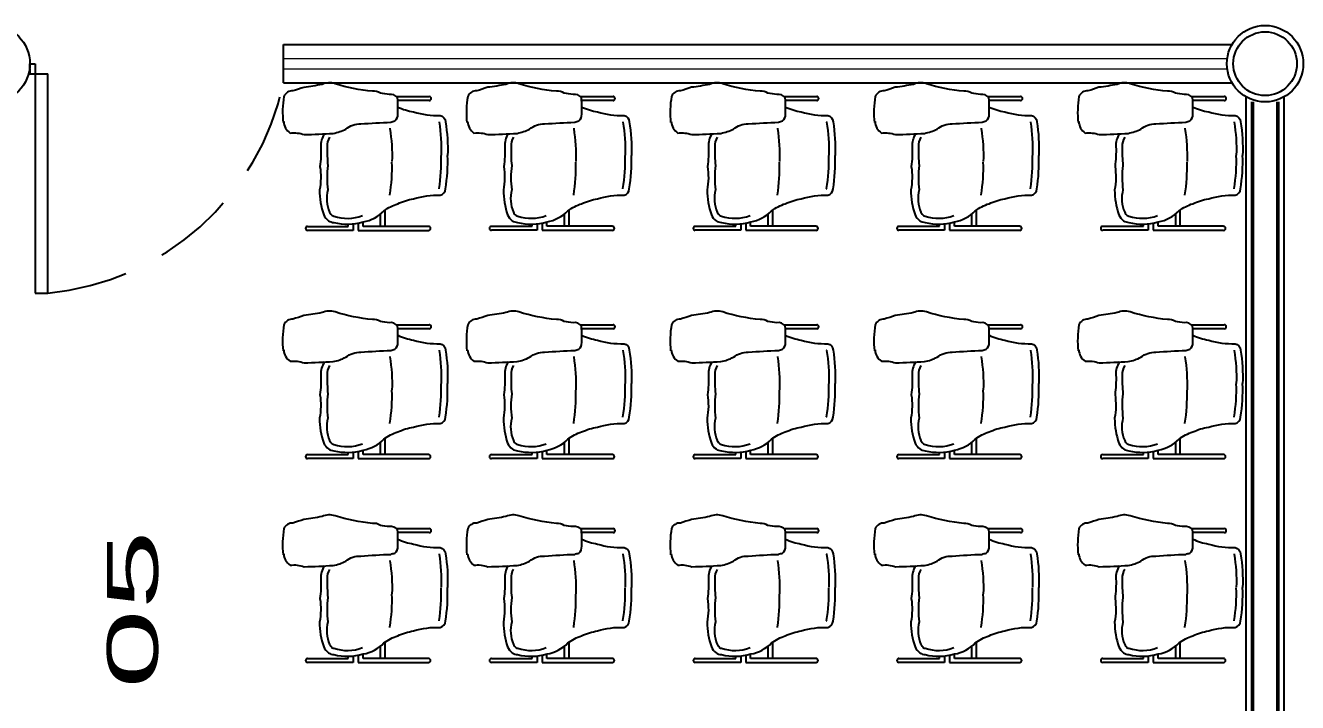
# Model space of a CAD drawing. Header units: millimetres. Extents: x 78.3 to 128, y 45 to 95.8.
# Drawn here: x 93.127 to 98.122, y 56.647 to 59.304 of the extents above; entities that cross this region are included whole.
import ezdxf

# ---------------------------------------------------------------- set-up
doc = ezdxf.new("R2010")
doc.units = ezdxf.units.MM
doc.header["$LTSCALE"] = 0.025
doc.linetypes.add('DASHED', pattern=[19.05, 12.7, -6.35])
for name, color, linetype, lineweight in [('muebles', 255, 'Continuous', 25), ('MURO CARGA', 6, 'Continuous', 50), ('MURO DIVISORIO', 2, 'Continuous', 25), ('NOMBRES', 54, 'Continuous', 30), ('ventana', 4, 'Continuous', 15)]:
    doc.layers.add(name, color=color, linetype=linetype, lineweight=lineweight)
doc.styles.add('EST2', font='arial.ttf', dxfattribs={"width": 2, "height": 0.2})

msp = doc.modelspace()

# ---------------------------------------------------------------- linework, layer by layer
for p, q in [((94.5838, 59.0252), (94.7129, 59.0252)), ((94.7129, 59.0095), (94.5894, 59.0095)), ((95.3057, 59.0252), (95.4347, 59.0252)), ((95.4347, 59.0096), (95.3112, 59.0096)), ((96.1057, 59.0252), (96.2347, 59.0252)), ((96.2347, 59.0096), (96.1112, 59.0096)), ((96.9057, 59.0252), (97.0347, 59.0252)), ((97.0347, 59.0096), (96.9112, 59.0096)), ((97.7057, 59.0252), (97.8347, 59.0252)), ((97.8347, 59.0096), (97.7112, 59.0096)), ((94.5208, 58.5635), (94.5208, 58.5157)), ((94.5399, 58.5157), (94.5399, 58.58)), ((95.2427, 58.5636), (95.2427, 58.5158)), ((95.2618, 58.5158), (95.2618, 58.5801)), ((96.0427, 58.5636), (96.0427, 58.5158)), ((96.0618, 58.5158), (96.0618, 58.5801)), ((96.8427, 58.5636), (96.8427, 58.5158)), ((96.8618, 58.5158), (96.8618, 58.5801)), ((97.6427, 58.5636), (97.6427, 58.5158)), ((97.6618, 58.5158), (97.6618, 58.5801)), ((94.2354, 58.5157), (94.3951, 58.5157)), ((94.4143, 58.5), (94.2354, 58.5)), ((94.3951, 58.5157), (94.3951, 58.5245)), ((94.4143, 58.5256), (94.4143, 58.5)), ((94.4339, 58.5294), (94.4339, 58.5)), ((94.4339, 58.5), (94.71, 58.5)), ((94.453, 58.5157), (94.453, 58.5331)), ((94.71, 58.5157), (94.453, 58.5157)), ((94.9573, 58.5158), (95.117, 58.5158)), ((95.1361, 58.5001), (94.9573, 58.5001)), ((95.117, 58.5158), (95.117, 58.5246)), ((95.1361, 58.5257), (95.1361, 58.5001)), ((95.1558, 58.5295), (95.1558, 58.5001)), ((95.1558, 58.5001), (95.4319, 58.5001)), ((95.1749, 58.5158), (95.1749, 58.5332)), ((95.4319, 58.5158), (95.1749, 58.5158)), ((95.7573, 58.5158), (95.917, 58.5158)), ((95.9361, 58.5001), (95.7573, 58.5001)), ((95.917, 58.5158), (95.917, 58.5246)), ((95.9361, 58.5257), (95.9361, 58.5001)), ((95.9558, 58.5295), (95.9558, 58.5001)), ((95.9558, 58.5001), (96.2319, 58.5001)), ((95.9749, 58.5158), (95.9749, 58.5332)), ((96.2319, 58.5158), (95.9749, 58.5158)), ((96.5573, 58.5158), (96.717, 58.5158)), ((96.7361, 58.5001), (96.5573, 58.5001)), ((96.717, 58.5158), (96.717, 58.5246)), ((96.7361, 58.5257), (96.7361, 58.5001)), ((96.7558, 58.5295), (96.7558, 58.5001)), ((96.7558, 58.5001), (97.0319, 58.5001)), ((96.7749, 58.5158), (96.7749, 58.5332)), ((97.0319, 58.5158), (96.7749, 58.5158)), ((97.3573, 58.5158), (97.517, 58.5158)), ((97.5361, 58.5001), (97.3573, 58.5001)), ((97.517, 58.5158), (97.517, 58.5246)), ((97.5361, 58.5257), (97.5361, 58.5001)), ((97.5558, 58.5295), (97.5558, 58.5001)), ((97.5558, 58.5001), (97.8319, 58.5001)), ((97.5749, 58.5158), (97.5749, 58.5332)), ((97.8319, 58.5158), (97.5749, 58.5158)), ((94.5838, 58.1295), (94.7128, 58.1295)), ((94.7128, 58.1138), (94.5894, 58.1138)), ((95.3057, 58.1295), (95.4347, 58.1295)), ((95.4347, 58.1138), (95.3112, 58.1138)), ((96.1057, 58.1295), (96.2347, 58.1295)), ((96.2347, 58.1138), (96.1112, 58.1138)), ((96.9057, 58.1295), (97.0347, 58.1295)), ((97.0347, 58.1138), (96.9112, 58.1138)), ((97.7057, 58.1295), (97.8347, 58.1295)), ((97.8347, 58.1138), (97.7112, 58.1138)), ((94.5208, 57.6679), (94.5208, 57.62)), ((94.5399, 57.62), (94.5399, 57.6844)), ((95.2427, 57.6679), (95.2427, 57.62)), ((95.2618, 57.62), (95.2618, 57.6844)), ((96.0427, 57.6679), (96.0427, 57.62)), ((96.0618, 57.62), (96.0618, 57.6844)), ((96.8427, 57.6679), (96.8427, 57.62)), ((96.8618, 57.62), (96.8618, 57.6844)), ((97.6427, 57.6679), (97.6427, 57.62)), ((97.6618, 57.62), (97.6618, 57.6844)), ((94.2354, 57.62), (94.3951, 57.62)), ((94.4142, 57.6044), (94.2354, 57.6044)), ((94.3951, 57.62), (94.3951, 57.6288)), ((94.4142, 57.63), (94.4142, 57.6044)), ((94.4339, 57.6338), (94.4339, 57.6044)), ((94.4339, 57.6044), (94.71, 57.6044)), ((94.453, 57.62), (94.453, 57.6375)), ((94.71, 57.62), (94.453, 57.62)), ((94.9573, 57.62), (95.117, 57.62)), ((95.1361, 57.6044), (94.9573, 57.6044)), ((95.117, 57.62), (95.117, 57.6288)), ((95.1361, 57.63), (95.1361, 57.6044)), ((95.1558, 57.6338), (95.1558, 57.6044)), ((95.1558, 57.6044), (95.4319, 57.6044)), ((95.1749, 57.62), (95.1749, 57.6375)), ((95.4319, 57.62), (95.1749, 57.62)), ((95.7573, 57.62), (95.917, 57.62)), ((95.9361, 57.6044), (95.7573, 57.6044)), ((95.917, 57.62), (95.917, 57.6288)), ((95.9361, 57.63), (95.9361, 57.6044)), ((95.9558, 57.6338), (95.9558, 57.6044)), ((95.9558, 57.6044), (96.2319, 57.6044)), ((95.9749, 57.62), (95.9749, 57.6375)), ((96.2319, 57.62), (95.9749, 57.62)), ((96.5573, 57.62), (96.717, 57.62)), ((96.7361, 57.6044), (96.5573, 57.6044)), ((96.717, 57.62), (96.717, 57.6288)), ((96.7361, 57.63), (96.7361, 57.6044)), ((96.7558, 57.6338), (96.7558, 57.6044)), ((96.7558, 57.6044), (97.0319, 57.6044)), ((96.7749, 57.62), (96.7749, 57.6375)), ((97.0319, 57.62), (96.7749, 57.62)), ((97.3573, 57.62), (97.517, 57.62)), ((97.5361, 57.6044), (97.3573, 57.6044)), ((97.517, 57.62), (97.517, 57.6288)), ((97.5361, 57.63), (97.5361, 57.6044)), ((97.5558, 57.6338), (97.5558, 57.6044)), ((97.5558, 57.6044), (97.8319, 57.6044)), ((97.5749, 57.62), (97.5749, 57.6375)), ((97.8319, 57.62), (97.5749, 57.62)), ((94.5838, 57.3295), (94.7128, 57.3295)), ((94.7128, 57.3138), (94.5894, 57.3138)), ((95.3057, 57.3295), (95.4347, 57.3295)), ((95.4347, 57.3138), (95.3112, 57.3138)), ((96.1057, 57.3295), (96.2347, 57.3295)), ((96.2347, 57.3138), (96.1112, 57.3138)), ((96.9057, 57.3295), (97.0347, 57.3295)), ((97.0347, 57.3138), (96.9112, 57.3138)), ((97.7057, 57.3295), (97.8347, 57.3295)), ((97.8347, 57.3138), (97.7112, 57.3138)), ((94.5208, 56.8679), (94.5208, 56.82)), ((94.5399, 56.82), (94.5399, 56.8844)), ((95.2427, 56.8679), (95.2427, 56.82)), ((95.2618, 56.82), (95.2618, 56.8844)), ((96.0427, 56.8679), (96.0427, 56.82)), ((96.0618, 56.82), (96.0618, 56.8844)), ((96.8427, 56.8679), (96.8427, 56.82)), ((96.8618, 56.82), (96.8618, 56.8844)), ((97.6427, 56.8679), (97.6427, 56.82)), ((97.6618, 56.82), (97.6618, 56.8844)), ((94.2354, 56.82), (94.3951, 56.82)), ((94.4142, 56.8044), (94.2354, 56.8044)), ((94.3951, 56.82), (94.3951, 56.8288)), ((94.4142, 56.83), (94.4142, 56.8044)), ((94.4339, 56.8338), (94.4339, 56.8044)), ((94.4339, 56.8044), (94.71, 56.8044)), ((94.453, 56.82), (94.453, 56.8375)), ((94.71, 56.82), (94.453, 56.82)), ((94.9573, 56.82), (95.117, 56.82)), ((95.1361, 56.8044), (94.9573, 56.8044)), ((95.117, 56.82), (95.117, 56.8288)), ((95.1361, 56.83), (95.1361, 56.8044)), ((95.1558, 56.8338), (95.1558, 56.8044)), ((95.1558, 56.8044), (95.4319, 56.8044)), ((95.1749, 56.82), (95.1749, 56.8375)), ((95.4319, 56.82), (95.1749, 56.82)), ((95.7573, 56.82), (95.917, 56.82)), ((95.9361, 56.8044), (95.7573, 56.8044)), ((95.917, 56.82), (95.917, 56.8288)), ((95.9361, 56.83), (95.9361, 56.8044)), ((95.9558, 56.8338), (95.9558, 56.8044)), ((95.9558, 56.8044), (96.2319, 56.8044)), ((95.9749, 56.82), (95.9749, 56.8375)), ((96.2319, 56.82), (95.9749, 56.82)), ((96.5573, 56.82), (96.717, 56.82)), ((96.7361, 56.8044), (96.5573, 56.8044)), ((96.717, 56.82), (96.717, 56.8288)), ((96.7361, 56.83), (96.7361, 56.8044)), ((96.7558, 56.8338), (96.7558, 56.8044)), ((96.7558, 56.8044), (97.0319, 56.8044)), ((96.7749, 56.82), (96.7749, 56.8375)), ((97.0319, 56.82), (96.7749, 56.82)), ((97.3573, 56.82), (97.517, 56.82)), ((97.5361, 56.8044), (97.3573, 56.8044)), ((97.517, 56.82), (97.517, 56.8288)), ((97.5361, 56.83), (97.5361, 56.8044)), ((97.5558, 56.8338), (97.5558, 56.8044)), ((97.5558, 56.8044), (97.8319, 56.8044)), ((97.5749, 56.82), (97.5749, 56.8375)), ((97.8319, 56.82), (97.5749, 56.82))]:
    msp.add_line(p, q)
for points in [[(94.2205, 59.0612, -0.014681), (94.1774, 59.0473, 0.313294), (94.1422, 59.0253, 0.063852), (94.139, 58.9226, 1.803795)], [(94.1414, 58.9267, 0.2305), (94.1667, 58.8818, -0.11995), (94.2217, 58.8755, 0.004768), (94.3361, 58.8806, 0.072269), (94.3854, 58.8976, -0.181677), (94.4439, 58.9177, -0.009929), (94.5624, 58.9242, -0.023763), (94.5778, 58.9294, 0.252706), (94.5898, 58.9558, -0.005716), (94.5898, 58.9829, 0.032018), (94.5885, 59.0201, 0.272787), (94.5558, 59.0334, -0.034196), (94.521, 59.038, 0.178392), (94.4902, 59.0458, -0.053612), (94.3434, 59.0753, 0.189603), (94.2921, 59.0726, -0.017636), (94.2205, 59.0612, 0.03453)], [(94.9424, 59.0613, -0.014681), (94.8992, 59.0474, 0.313294), (94.8641, 59.0254, 0.063852), (94.8608, 58.9226, 1.803795)], [(94.8633, 58.9267, 0.2305), (94.8885, 58.8818, -0.11995), (94.9436, 58.8756, 0.004768), (95.0579, 58.8807, 0.072269), (95.1072, 58.8977, -0.181677), (95.1658, 58.9177, -0.009929), (95.2843, 58.9243, -0.023763), (95.2997, 58.9294, 0.252706), (95.3117, 58.9559, -0.005716), (95.3117, 58.983, 0.032018), (95.3104, 59.0202, 0.272787), (95.2777, 59.0334, -0.034196), (95.2428, 59.0381, 0.178392), (95.212, 59.0458, -0.053612), (95.0653, 59.0754, 0.189603), (95.0139, 59.0727, -0.017636), (94.9424, 59.0613, 0.03453)], [(95.7424, 59.0613, -0.014681), (95.6992, 59.0474, 0.313294), (95.6641, 59.0254, 0.063852), (95.6608, 58.9226, 1.803795)], [(95.6633, 58.9267, 0.2305), (95.6885, 58.8818, -0.11995), (95.7436, 58.8756, 0.004768), (95.8579, 58.8807, 0.072269), (95.9072, 58.8977, -0.181677), (95.9658, 58.9177, -0.009929), (96.0843, 58.9243, -0.023763), (96.0997, 58.9294, 0.252706), (96.1117, 58.9559, -0.005716), (96.1117, 58.983, 0.032018), (96.1104, 59.0202, 0.272787), (96.0777, 59.0334, -0.034196), (96.0428, 59.0381, 0.178392), (96.012, 59.0458, -0.053612), (95.8653, 59.0754, 0.189603), (95.8139, 59.0727, -0.017636), (95.7424, 59.0613, 0.03453)], [(96.5424, 59.0613, -0.014681), (96.4992, 59.0474, 0.313294), (96.4641, 59.0254, 0.063852), (96.4608, 58.9226, 1.803795)], [(96.4633, 58.9267, 0.2305), (96.4885, 58.8818, -0.11995), (96.5436, 58.8756, 0.004768), (96.6579, 58.8807, 0.072269), (96.7072, 58.8977, -0.181677), (96.7658, 58.9177, -0.009929), (96.8843, 58.9243, -0.023763), (96.8997, 58.9294, 0.252706), (96.9117, 58.9559, -0.005716), (96.9117, 58.983, 0.032018), (96.9104, 59.0202, 0.272787), (96.8777, 59.0334, -0.034196), (96.8428, 59.0381, 0.178392), (96.812, 59.0458, -0.053612), (96.6653, 59.0754, 0.189603), (96.6139, 59.0727, -0.017636), (96.5424, 59.0613, 0.03453)], [(97.3424, 59.0613, -0.014681), (97.2992, 59.0474, 0.313294), (97.2641, 59.0254, 0.063852), (97.2608, 58.9226, 1.803795)], [(97.2633, 58.9267, 0.2305), (97.2885, 58.8818, -0.11995), (97.3436, 58.8756, 0.004768), (97.4579, 58.8807, 0.072269), (97.5072, 58.8977, -0.181677), (97.5658, 58.9177, -0.009929), (97.6843, 58.9243, -0.023763), (97.6997, 58.9294, 0.252706), (97.7117, 58.9559, -0.005716), (97.7117, 58.983, 0.032018), (97.7104, 59.0202, 0.272787), (97.6777, 59.0334, -0.034196), (97.6428, 59.0381, 0.178392), (97.612, 59.0458, -0.053612), (97.4653, 59.0754, 0.189603), (97.4139, 59.0727, -0.017636), (97.3424, 59.0613, 0.03453)], [(94.5891, 58.9839, 0.064651), (94.6517, 58.9648, 0.084312), (94.7559, 58.9509, -0.341764), (94.7766, 58.9258, -0.049343), (94.7849, 58.7943)], [(95.311, 58.984, 0.064651), (95.3735, 58.9649, 0.084312), (95.4778, 58.9509, -0.341764), (95.4985, 58.9259, -0.049343), (95.5067, 58.7943)], [(96.111, 58.984, 0.064651), (96.1735, 58.9649, 0.084312), (96.2778, 58.9509, -0.341764), (96.2985, 58.9259, -0.049343), (96.3067, 58.7943)], [(96.911, 58.984, 0.064651), (96.9735, 58.9649, 0.084312), (97.0778, 58.9509, -0.341764), (97.0985, 58.9259, -0.049343), (97.1067, 58.7943)], [(97.711, 58.984, 0.064651), (97.7735, 58.9649, 0.084312), (97.8778, 58.9509, -0.341764), (97.8985, 58.9259, -0.049343), (97.9067, 58.7943)], [(94.5581, 58.9005, -0.228993), (94.5582, 58.8992, -0.050372), (94.5665, 58.7699)], [(94.7514, 58.9258, -0.228993), (94.7515, 58.9244, -0.050372), (94.7599, 58.7952)], [(95.28, 58.9006, -0.228993), (95.28, 58.8992, -0.050372), (95.2884, 58.77)], [(95.4733, 58.9258, -0.228993), (95.4734, 58.9245, -0.050372), (95.4817, 58.7952)], [(96.08, 58.9006, -0.228993), (96.08, 58.8992, -0.050372), (96.0884, 58.77)], [(96.2733, 58.9258, -0.228993), (96.2734, 58.9245, -0.050372), (96.2817, 58.7952)], [(96.88, 58.9006, -0.228993), (96.88, 58.8992, -0.050372), (96.8884, 58.77)], [(97.0733, 58.9258, -0.228993), (97.0734, 58.9245, -0.050372), (97.0817, 58.7952)], [(97.68, 58.9006, -0.228993), (97.68, 58.8992, -0.050372), (97.6884, 58.77)], [(97.8733, 58.9258, -0.228993), (97.8734, 58.9245, -0.050372), (97.8817, 58.7952)], [(94.301, 58.8792, 0.165542), (94.2874, 58.8277, -0.043499), (94.2839, 58.7508, -0.0852), (94.2821, 58.6585, 0.082739), (94.2988, 58.561, 0.133526), (94.3173, 58.5379, 0.155802), (94.3381, 58.5309, 0.131433), (94.4535, 58.5333, 0.160788), (94.5353, 58.5767, -0.07536), (94.5891, 58.6046, -0.064651), (94.6517, 58.6237, -0.084312), (94.7559, 58.6376, 0.341764), (94.7766, 58.6627, 0.049343), (94.7849, 58.7943, 0.049343)], [(94.3218, 58.8653, 0.170679), (94.3124, 58.8283, 0.031849), (94.3147, 58.7548, 0.063424), (94.315, 58.6589, 0.167217), (94.3218, 58.5709, 0.133526), (94.332, 58.5581, 0.155802), (94.3384, 58.5559, 0.175553), (94.4506, 58.5581)], [(95.0229, 58.8792, 0.165542), (95.0093, 58.8277, -0.043499), (95.0057, 58.7508, -0.0852), (95.004, 58.6586, 0.082739), (95.0207, 58.5611, 0.133526), (95.0391, 58.5379, 0.155802), (95.0599, 58.531, 0.131433), (95.1753, 58.5333, 0.160788), (95.2571, 58.5768, -0.07536), (95.311, 58.6047, -0.064651), (95.3735, 58.6238, -0.084312), (95.4778, 58.6377, 0.341764), (95.4985, 58.6628, 0.049343), (95.5067, 58.7943, 0.049343)], [(95.0437, 58.8654, 0.170679), (95.0343, 58.8283, 0.031849), (95.0366, 58.7549, 0.063424), (95.0368, 58.659, 0.167217), (95.0436, 58.571, 0.133526), (95.0539, 58.5581, 0.155802), (95.0602, 58.556, 0.175553), (95.1725, 58.5582)], [(95.8229, 58.8792, 0.165542), (95.8093, 58.8277, -0.043499), (95.8057, 58.7508, -0.0852), (95.804, 58.6586, 0.082739), (95.8207, 58.5611, 0.133526), (95.8391, 58.5379, 0.155802), (95.8599, 58.531, 0.131433), (95.9753, 58.5333, 0.160788), (96.0571, 58.5768, -0.07536), (96.111, 58.6047, -0.064651), (96.1735, 58.6238, -0.084312), (96.2778, 58.6377, 0.341764), (96.2985, 58.6628, 0.049343), (96.3067, 58.7943, 0.049343)], [(95.8437, 58.8654, 0.170679), (95.8343, 58.8283, 0.031849), (95.8366, 58.7549, 0.063424), (95.8368, 58.659, 0.167217), (95.8436, 58.571, 0.133526), (95.8539, 58.5581, 0.155802), (95.8602, 58.556, 0.175553), (95.9725, 58.5582)], [(96.6229, 58.8792, 0.165542), (96.6093, 58.8277, -0.043499), (96.6057, 58.7508, -0.0852), (96.604, 58.6586, 0.082739), (96.6207, 58.5611, 0.133526), (96.6391, 58.5379, 0.155802), (96.6599, 58.531, 0.131433), (96.7753, 58.5333, 0.160788), (96.8571, 58.5768, -0.07536), (96.911, 58.6047, -0.064651), (96.9735, 58.6238, -0.084312), (97.0778, 58.6377, 0.341764), (97.0985, 58.6628, 0.049343), (97.1067, 58.7943, 0.049343)], [(96.6437, 58.8654, 0.170679), (96.6343, 58.8283, 0.031849), (96.6366, 58.7549, 0.063424), (96.6368, 58.659, 0.167217), (96.6436, 58.571, 0.133526), (96.6539, 58.5581, 0.155802), (96.6602, 58.556, 0.175553), (96.7725, 58.5582)], [(97.4229, 58.8792, 0.165542), (97.4093, 58.8277, -0.043499), (97.4057, 58.7508, -0.0852), (97.404, 58.6586, 0.082739), (97.4207, 58.5611, 0.133526), (97.4391, 58.5379, 0.155802), (97.4599, 58.531, 0.131433), (97.5753, 58.5333, 0.160788), (97.6571, 58.5768, -0.07536), (97.711, 58.6047, -0.064651), (97.7735, 58.6238, -0.084312), (97.8778, 58.6377, 0.341764), (97.8985, 58.6628, 0.049343), (97.9067, 58.7943, 0.049343)], [(97.4437, 58.8654, 0.170679), (97.4343, 58.8283, 0.031849), (97.4366, 58.7549, 0.063424), (97.4368, 58.659, 0.167217), (97.4436, 58.571, 0.133526), (97.4539, 58.5581, 0.155802), (97.4602, 58.556, 0.175553), (97.5725, 58.5582)], [(94.7514, 58.6628, 0.228993), (94.7515, 58.6641, 0.050372), (94.7599, 58.7934)], [(95.4733, 58.6628, 0.228993), (95.4734, 58.6642, 0.050372), (95.4817, 58.7934)], [(96.2733, 58.6628, 0.228993), (96.2734, 58.6642, 0.050372), (96.2817, 58.7934)], [(97.0733, 58.6628, 0.228993), (97.0734, 58.6642, 0.050372), (97.0817, 58.7934)], [(97.8733, 58.6628, 0.228993), (97.8734, 58.6642, 0.050372), (97.8817, 58.7934)], [(94.5581, 58.6375, 0.228993), (94.5582, 58.6388, 0.050372), (94.5665, 58.7681)], [(95.28, 58.6376, 0.228993), (95.28, 58.6389, 0.050372), (95.2884, 58.7682)], [(96.08, 58.6376, 0.228993), (96.08, 58.6389, 0.050372), (96.0884, 58.7682)], [(96.88, 58.6376, 0.228993), (96.88, 58.6389, 0.050372), (96.8884, 58.7682)], [(97.68, 58.6376, 0.228993), (97.68, 58.6389, 0.050372), (97.6884, 58.7682)], [(94.2205, 58.1655, -0.014681), (94.1773, 58.1516, 0.313294), (94.1422, 58.1297, 0.063852), (94.1389, 58.0269, 1.803795)], [(94.1414, 58.031, 0.2305), (94.1666, 57.9861, -0.11995), (94.2217, 57.9798, 0.004768), (94.336, 57.985, 0.072269), (94.3853, 58.002, -0.181677), (94.4439, 58.022, -0.009929), (94.5624, 58.0286, -0.023763), (94.5778, 58.0337, 0.252706), (94.5898, 58.0602, -0.005716), (94.5898, 58.0873, 0.032018), (94.5885, 58.1245, 0.272787), (94.5558, 58.1377, -0.034196), (94.521, 58.1424, 0.178392), (94.4901, 58.1501, -0.053612), (94.3434, 58.1797, 0.189603), (94.2921, 58.177, -0.017636), (94.2205, 58.1655, 0.03453)], [(94.9424, 58.1655, -0.014681), (94.8992, 58.1516, 0.313294), (94.8641, 58.1297, 0.063852), (94.8608, 58.0269, 1.803795)], [(94.8633, 58.031, 0.2305), (94.8885, 57.9861, -0.11995), (94.9436, 57.9798, 0.004768), (95.0579, 57.985, 0.072269), (95.1072, 58.002, -0.181677), (95.1658, 58.022, -0.009929), (95.2843, 58.0286, -0.023763), (95.2997, 58.0337, 0.252706), (95.3117, 58.0602, -0.005716), (95.3117, 58.0873, 0.032018), (95.3104, 58.1245, 0.272787), (95.2777, 58.1377, -0.034196), (95.2428, 58.1424, 0.178392), (95.212, 58.1501, -0.053612), (95.0653, 58.1797, 0.189603), (95.0139, 58.177, -0.017636), (94.9424, 58.1655, 0.03453)], [(95.7424, 58.1655, -0.014681), (95.6992, 58.1516, 0.313294), (95.6641, 58.1297, 0.063852), (95.6608, 58.0269, 1.803795)], [(95.6633, 58.031, 0.2305), (95.6885, 57.9861, -0.11995), (95.7436, 57.9798, 0.004768), (95.8579, 57.985, 0.072269), (95.9072, 58.002, -0.181677), (95.9658, 58.022, -0.009929), (96.0843, 58.0286, -0.023763), (96.0997, 58.0337, 0.252706), (96.1117, 58.0602, -0.005716), (96.1117, 58.0873, 0.032018), (96.1104, 58.1245, 0.272787), (96.0777, 58.1377, -0.034196), (96.0428, 58.1424, 0.178392), (96.012, 58.1501, -0.053612), (95.8653, 58.1797, 0.189603), (95.8139, 58.177, -0.017636), (95.7424, 58.1655, 0.03453)], [(96.5424, 58.1655, -0.014681), (96.4992, 58.1516, 0.313294), (96.4641, 58.1297, 0.063852), (96.4608, 58.0269, 1.803795)], [(96.4633, 58.031, 0.2305), (96.4885, 57.9861, -0.11995), (96.5436, 57.9798, 0.004768), (96.6579, 57.985, 0.072269), (96.7072, 58.002, -0.181677), (96.7658, 58.022, -0.009929), (96.8843, 58.0286, -0.023763), (96.8997, 58.0337, 0.252706), (96.9117, 58.0602, -0.005716), (96.9117, 58.0873, 0.032018), (96.9104, 58.1245, 0.272787), (96.8777, 58.1377, -0.034196), (96.8428, 58.1424, 0.178392), (96.812, 58.1501, -0.053612), (96.6653, 58.1797, 0.189603), (96.6139, 58.177, -0.017636), (96.5424, 58.1655, 0.03453)], [(97.3424, 58.1655, -0.014681), (97.2992, 58.1516, 0.313294), (97.2641, 58.1297, 0.063852), (97.2608, 58.0269, 1.803795)], [(97.2633, 58.031, 0.2305), (97.2885, 57.9861, -0.11995), (97.3436, 57.9798, 0.004768), (97.4579, 57.985, 0.072269), (97.5072, 58.002, -0.181677), (97.5658, 58.022, -0.009929), (97.6843, 58.0286, -0.023763), (97.6997, 58.0337, 0.252706), (97.7117, 58.0602, -0.005716), (97.7117, 58.0873, 0.032018), (97.7104, 58.1245, 0.272787), (97.6777, 58.1377, -0.034196), (97.6428, 58.1424, 0.178392), (97.612, 58.1501, -0.053612), (97.4653, 58.1797, 0.189603), (97.4139, 58.177, -0.017636), (97.3424, 58.1655, 0.03453)], [(94.5891, 58.0883, 0.064651), (94.6517, 58.0691, 0.084312), (94.7559, 58.0552, -0.341764), (94.7766, 58.0302, -0.049343), (94.7848, 57.8986)], [(95.311, 58.0883, 0.064651), (95.3735, 58.0691, 0.084312), (95.4778, 58.0552, -0.341764), (95.4985, 58.0302, -0.049343), (95.5067, 57.8986)], [(96.111, 58.0883, 0.064651), (96.1735, 58.0691, 0.084312), (96.2778, 58.0552, -0.341764), (96.2985, 58.0302, -0.049343), (96.3067, 57.8986)], [(96.911, 58.0883, 0.064651), (96.9735, 58.0691, 0.084312), (97.0778, 58.0552, -0.341764), (97.0985, 58.0302, -0.049343), (97.1067, 57.8986)], [(97.711, 58.0883, 0.064651), (97.7735, 58.0691, 0.084312), (97.8778, 58.0552, -0.341764), (97.8985, 58.0302, -0.049343), (97.9067, 57.8986)], [(94.5581, 58.0048, -0.228993), (94.5581, 58.0035, -0.050372), (94.5665, 57.8742)], [(94.7514, 58.0301, -0.228993), (94.7515, 58.0288, -0.050372), (94.7598, 57.8995)], [(95.28, 58.0048, -0.228993), (95.28, 58.0035, -0.050372), (95.2884, 57.8742)], [(95.4733, 58.0301, -0.228993), (95.4734, 58.0288, -0.050372), (95.4817, 57.8995)], [(96.08, 58.0048, -0.228993), (96.08, 58.0035, -0.050372), (96.0884, 57.8742)], [(96.2733, 58.0301, -0.228993), (96.2734, 58.0288, -0.050372), (96.2817, 57.8995)], [(96.88, 58.0048, -0.228993), (96.88, 58.0035, -0.050372), (96.8884, 57.8742)], [(97.0733, 58.0301, -0.228993), (97.0734, 58.0288, -0.050372), (97.0817, 57.8995)], [(97.68, 58.0048, -0.228993), (97.68, 58.0035, -0.050372), (97.6884, 57.8742)], [(97.8733, 58.0301, -0.228993), (97.8734, 58.0288, -0.050372), (97.8817, 57.8995)], [(94.301, 57.9835, 0.165542), (94.2874, 57.932, -0.043499), (94.2838, 57.8551, -0.0852), (94.2821, 57.7629, 0.082739), (94.2988, 57.6653, 0.133526), (94.3173, 57.6422, 0.155802), (94.338, 57.6353, 0.131433), (94.4534, 57.6376, 0.160788), (94.5352, 57.6811, -0.07536), (94.5891, 57.7089, -0.064651), (94.6517, 57.7281, -0.084312), (94.7559, 57.742, 0.341764), (94.7766, 57.767, 0.049343), (94.7848, 57.8986, 0.049343)], [(94.3218, 57.9697, 0.170679), (94.3124, 57.9326, 0.031849), (94.3147, 57.8591, 0.063424), (94.3149, 57.7633, 0.167217), (94.3217, 57.6753, 0.133526), (94.332, 57.6624, 0.155802), (94.3383, 57.6603, 0.175553), (94.4506, 57.6625)], [(95.0229, 57.9835, 0.165542), (95.0093, 57.932, -0.043499), (95.0057, 57.8551, -0.0852), (95.004, 57.7629, 0.082739), (95.0207, 57.6653, 0.133526), (95.0391, 57.6422, 0.155802), (95.0599, 57.6353, 0.131433), (95.1753, 57.6376, 0.160788), (95.2571, 57.6811, -0.07536), (95.311, 57.7089, -0.064651), (95.3735, 57.7281, -0.084312), (95.4778, 57.742, 0.341764), (95.4985, 57.767, 0.049343), (95.5067, 57.8986, 0.049343)], [(95.0437, 57.9697, 0.170679), (95.0343, 57.9326, 0.031849), (95.0366, 57.8591, 0.063424), (95.0368, 57.7633, 0.167217), (95.0436, 57.6753, 0.133526), (95.0539, 57.6624, 0.155802), (95.0602, 57.6603, 0.175553), (95.1725, 57.6625)], [(95.8229, 57.9835, 0.165542), (95.8093, 57.932, -0.043499), (95.8057, 57.8551, -0.0852), (95.804, 57.7629, 0.082739), (95.8207, 57.6653, 0.133526), (95.8391, 57.6422, 0.155802), (95.8599, 57.6353, 0.131433), (95.9753, 57.6376, 0.160788), (96.0571, 57.6811, -0.07536), (96.111, 57.7089, -0.064651), (96.1735, 57.7281, -0.084312), (96.2778, 57.742, 0.341764), (96.2985, 57.767, 0.049343), (96.3067, 57.8986, 0.049343)], [(95.8437, 57.9697, 0.170679), (95.8343, 57.9326, 0.031849), (95.8366, 57.8591, 0.063424), (95.8368, 57.7633, 0.167217), (95.8436, 57.6753, 0.133526), (95.8539, 57.6624, 0.155802), (95.8602, 57.6603, 0.175553), (95.9725, 57.6625)], [(96.6229, 57.9835, 0.165542), (96.6093, 57.932, -0.043499), (96.6057, 57.8551, -0.0852), (96.604, 57.7629, 0.082739), (96.6207, 57.6653, 0.133526), (96.6391, 57.6422, 0.155802), (96.6599, 57.6353, 0.131433), (96.7753, 57.6376, 0.160788), (96.8571, 57.6811, -0.07536), (96.911, 57.7089, -0.064651), (96.9735, 57.7281, -0.084312), (97.0778, 57.742, 0.341764), (97.0985, 57.767, 0.049343), (97.1067, 57.8986, 0.049343)], [(96.6437, 57.9697, 0.170679), (96.6343, 57.9326, 0.031849), (96.6366, 57.8591, 0.063424), (96.6368, 57.7633, 0.167217), (96.6436, 57.6753, 0.133526), (96.6539, 57.6624, 0.155802), (96.6602, 57.6603, 0.175553), (96.7725, 57.6625)], [(97.4229, 57.9835, 0.165542), (97.4093, 57.932, -0.043499), (97.4057, 57.8551, -0.0852), (97.404, 57.7629, 0.082739), (97.4207, 57.6653, 0.133526), (97.4391, 57.6422, 0.155802), (97.4599, 57.6353, 0.131433), (97.5753, 57.6376, 0.160788), (97.6571, 57.6811, -0.07536), (97.711, 57.7089, -0.064651), (97.7735, 57.7281, -0.084312), (97.8778, 57.742, 0.341764), (97.8985, 57.767, 0.049343), (97.9067, 57.8986, 0.049343)], [(97.4437, 57.9697, 0.170679), (97.4343, 57.9326, 0.031849), (97.4366, 57.8591, 0.063424), (97.4368, 57.7633, 0.167217), (97.4436, 57.6753, 0.133526), (97.4539, 57.6624, 0.155802), (97.4602, 57.6603, 0.175553), (97.5725, 57.6625)], [(94.7514, 57.7671, 0.228993), (94.7515, 57.7684, 0.050372), (94.7598, 57.8977)], [(95.4733, 57.7671, 0.228993), (95.4734, 57.7684, 0.050372), (95.4817, 57.8977)], [(96.2733, 57.7671, 0.228993), (96.2734, 57.7684, 0.050372), (96.2817, 57.8977)], [(97.0733, 57.7671, 0.228993), (97.0734, 57.7684, 0.050372), (97.0817, 57.8977)], [(97.8733, 57.7671, 0.228993), (97.8734, 57.7684, 0.050372), (97.8817, 57.8977)], [(94.5581, 57.7419, 0.228993), (94.5581, 57.7432, 0.050372), (94.5665, 57.8724)], [(95.28, 57.7419, 0.228993), (95.28, 57.7432, 0.050372), (95.2884, 57.8724)], [(96.08, 57.7419, 0.228993), (96.08, 57.7432, 0.050372), (96.0884, 57.8724)], [(96.88, 57.7419, 0.228993), (96.88, 57.7432, 0.050372), (96.8884, 57.8724)], [(97.68, 57.7419, 0.228993), (97.68, 57.7432, 0.050372), (97.6884, 57.8724)], [(94.2205, 57.3655, -0.014681), (94.1773, 57.3516, 0.313294), (94.1422, 57.3297, 0.063852), (94.1389, 57.2269, 1.803795)], [(94.1414, 57.231, 0.2305), (94.1666, 57.1861, -0.11995), (94.2217, 57.1798, 0.004768), (94.336, 57.185, 0.072269), (94.3853, 57.202, -0.181677), (94.4439, 57.222, -0.009929), (94.5624, 57.2286, -0.023763), (94.5778, 57.2337, 0.252706), (94.5898, 57.2602, -0.005716), (94.5898, 57.2873, 0.032018), (94.5885, 57.3245, 0.272787), (94.5558, 57.3377, -0.034196), (94.521, 57.3424, 0.178392), (94.4901, 57.3501, -0.053612), (94.3434, 57.3797, 0.189603), (94.2921, 57.377, -0.017636), (94.2205, 57.3655, 0.03453)], [(94.9424, 57.3655, -0.014681), (94.8992, 57.3516, 0.313294), (94.8641, 57.3297, 0.063852), (94.8608, 57.2269, 1.803795)], [(94.8633, 57.231, 0.2305), (94.8885, 57.1861, -0.11995), (94.9436, 57.1798, 0.004768), (95.0579, 57.185, 0.072269), (95.1072, 57.202, -0.181677), (95.1658, 57.222, -0.009929), (95.2843, 57.2286, -0.023763), (95.2997, 57.2337, 0.252706), (95.3117, 57.2602, -0.005716), (95.3117, 57.2873, 0.032018), (95.3104, 57.3245, 0.272787), (95.2777, 57.3377, -0.034196), (95.2428, 57.3424, 0.178392), (95.212, 57.3501, -0.053612), (95.0653, 57.3797, 0.189603), (95.0139, 57.377, -0.017636), (94.9424, 57.3655, 0.03453)], [(95.7424, 57.3655, -0.014681), (95.6992, 57.3516, 0.313294), (95.6641, 57.3297, 0.063852), (95.6608, 57.2269, 1.803795)], [(95.6633, 57.231, 0.2305), (95.6885, 57.1861, -0.11995), (95.7436, 57.1798, 0.004768), (95.8579, 57.185, 0.072269), (95.9072, 57.202, -0.181677), (95.9658, 57.222, -0.009929), (96.0843, 57.2286, -0.023763), (96.0997, 57.2337, 0.252706), (96.1117, 57.2602, -0.005716), (96.1117, 57.2873, 0.032018), (96.1104, 57.3245, 0.272787), (96.0777, 57.3377, -0.034196), (96.0428, 57.3424, 0.178392), (96.012, 57.3501, -0.053612), (95.8653, 57.3797, 0.189603), (95.8139, 57.377, -0.017636), (95.7424, 57.3655, 0.03453)], [(96.5424, 57.3655, -0.014681), (96.4992, 57.3516, 0.313294), (96.4641, 57.3297, 0.063852), (96.4608, 57.2269, 1.803795)], [(96.4633, 57.231, 0.2305), (96.4885, 57.1861, -0.11995), (96.5436, 57.1798, 0.004768), (96.6579, 57.185, 0.072269), (96.7072, 57.202, -0.181677), (96.7658, 57.222, -0.009929), (96.8843, 57.2286, -0.023763), (96.8997, 57.2337, 0.252706), (96.9117, 57.2602, -0.005716), (96.9117, 57.2873, 0.032018), (96.9104, 57.3245, 0.272787), (96.8777, 57.3377, -0.034196), (96.8428, 57.3424, 0.178392), (96.812, 57.3501, -0.053612), (96.6653, 57.3797, 0.189603), (96.6139, 57.377, -0.017636), (96.5424, 57.3655, 0.03453)], [(97.3424, 57.3655, -0.014681), (97.2992, 57.3516, 0.313294), (97.2641, 57.3297, 0.063852), (97.2608, 57.2269, 1.803795)], [(97.2633, 57.231, 0.2305), (97.2885, 57.1861, -0.11995), (97.3436, 57.1798, 0.004768), (97.4579, 57.185, 0.072269), (97.5072, 57.202, -0.181677), (97.5658, 57.222, -0.009929), (97.6843, 57.2286, -0.023763), (97.6997, 57.2337, 0.252706), (97.7117, 57.2602, -0.005716), (97.7117, 57.2873, 0.032018), (97.7104, 57.3245, 0.272787), (97.6777, 57.3377, -0.034196), (97.6428, 57.3424, 0.178392), (97.612, 57.3501, -0.053612), (97.4653, 57.3797, 0.189603), (97.4139, 57.377, -0.017636), (97.3424, 57.3655, 0.03453)], [(94.5891, 57.2883, 0.064651), (94.6517, 57.2691, 0.084312), (94.7559, 57.2552, -0.341764), (94.7766, 57.2302, -0.049343), (94.7848, 57.0986)], [(95.311, 57.2883, 0.064651), (95.3735, 57.2691, 0.084312), (95.4778, 57.2552, -0.341764), (95.4985, 57.2302, -0.049343), (95.5067, 57.0986)], [(96.111, 57.2883, 0.064651), (96.1735, 57.2691, 0.084312), (96.2778, 57.2552, -0.341764), (96.2985, 57.2302, -0.049343), (96.3067, 57.0986)], [(96.911, 57.2883, 0.064651), (96.9735, 57.2691, 0.084312), (97.0778, 57.2552, -0.341764), (97.0985, 57.2302, -0.049343), (97.1067, 57.0986)], [(97.711, 57.2883, 0.064651), (97.7735, 57.2691, 0.084312), (97.8778, 57.2552, -0.341764), (97.8985, 57.2302, -0.049343), (97.9067, 57.0986)], [(94.5581, 57.2048, -0.228993), (94.5581, 57.2035, -0.050372), (94.5665, 57.0742)], [(94.7514, 57.2301, -0.228993), (94.7515, 57.2288, -0.050372), (94.7598, 57.0995)], [(95.28, 57.2048, -0.228993), (95.28, 57.2035, -0.050372), (95.2884, 57.0742)], [(95.4733, 57.2301, -0.228993), (95.4734, 57.2288, -0.050372), (95.4817, 57.0995)], [(96.08, 57.2048, -0.228993), (96.08, 57.2035, -0.050372), (96.0884, 57.0742)], [(96.2733, 57.2301, -0.228993), (96.2734, 57.2288, -0.050372), (96.2817, 57.0995)], [(96.88, 57.2048, -0.228993), (96.88, 57.2035, -0.050372), (96.8884, 57.0742)], [(97.0733, 57.2301, -0.228993), (97.0734, 57.2288, -0.050372), (97.0817, 57.0995)], [(97.68, 57.2048, -0.228993), (97.68, 57.2035, -0.050372), (97.6884, 57.0742)], [(97.8733, 57.2301, -0.228993), (97.8734, 57.2288, -0.050372), (97.8817, 57.0995)], [(94.301, 57.1835, 0.165542), (94.2874, 57.132, -0.043499), (94.2838, 57.0551, -0.0852), (94.2821, 56.9629, 0.082739), (94.2988, 56.8653, 0.133526), (94.3173, 56.8422, 0.155802), (94.338, 56.8353, 0.131433), (94.4534, 56.8376, 0.160788), (94.5352, 56.8811, -0.07536), (94.5891, 56.9089, -0.064651), (94.6517, 56.9281, -0.084312), (94.7559, 56.942, 0.341764), (94.7766, 56.967, 0.049343), (94.7848, 57.0986, 0.049343)], [(94.3218, 57.1697, 0.170679), (94.3124, 57.1326, 0.031849), (94.3147, 57.0591, 0.063424), (94.3149, 56.9633, 0.167217), (94.3217, 56.8753, 0.133526), (94.332, 56.8624, 0.155802), (94.3383, 56.8603, 0.175553), (94.4506, 56.8625)], [(95.0229, 57.1835, 0.165542), (95.0093, 57.132, -0.043499), (95.0057, 57.0551, -0.0852), (95.004, 56.9629, 0.082739), (95.0207, 56.8653, 0.133526), (95.0391, 56.8422, 0.155802), (95.0599, 56.8353, 0.131433), (95.1753, 56.8376, 0.160788), (95.2571, 56.8811, -0.07536), (95.311, 56.9089, -0.064651), (95.3735, 56.9281, -0.084312), (95.4778, 56.942, 0.341764), (95.4985, 56.967, 0.049343), (95.5067, 57.0986, 0.049343)], [(95.0437, 57.1697, 0.170679), (95.0343, 57.1326, 0.031849), (95.0366, 57.0591, 0.063424), (95.0368, 56.9633, 0.167217), (95.0436, 56.8753, 0.133526), (95.0539, 56.8624, 0.155802), (95.0602, 56.8603, 0.175553), (95.1725, 56.8625)], [(95.8229, 57.1835, 0.165542), (95.8093, 57.132, -0.043499), (95.8057, 57.0551, -0.0852), (95.804, 56.9629, 0.082739), (95.8207, 56.8653, 0.133526), (95.8391, 56.8422, 0.155802), (95.8599, 56.8353, 0.131433), (95.9753, 56.8376, 0.160788), (96.0571, 56.8811, -0.07536), (96.111, 56.9089, -0.064651), (96.1735, 56.9281, -0.084312), (96.2778, 56.942, 0.341764), (96.2985, 56.967, 0.049343), (96.3067, 57.0986, 0.049343)], [(95.8437, 57.1697, 0.170679), (95.8343, 57.1326, 0.031849), (95.8366, 57.0591, 0.063424), (95.8368, 56.9633, 0.167217), (95.8436, 56.8753, 0.133526), (95.8539, 56.8624, 0.155802), (95.8602, 56.8603, 0.175553), (95.9725, 56.8625)], [(96.6229, 57.1835, 0.165542), (96.6093, 57.132, -0.043499), (96.6057, 57.0551, -0.0852), (96.604, 56.9629, 0.082739), (96.6207, 56.8653, 0.133526), (96.6391, 56.8422, 0.155802), (96.6599, 56.8353, 0.131433), (96.7753, 56.8376, 0.160788), (96.8571, 56.8811, -0.07536), (96.911, 56.9089, -0.064651), (96.9735, 56.9281, -0.084312), (97.0778, 56.942, 0.341764), (97.0985, 56.967, 0.049343), (97.1067, 57.0986, 0.049343)], [(96.6437, 57.1697, 0.170679), (96.6343, 57.1326, 0.031849), (96.6366, 57.0591, 0.063424), (96.6368, 56.9633, 0.167217), (96.6436, 56.8753, 0.133526), (96.6539, 56.8624, 0.155802), (96.6602, 56.8603, 0.175553), (96.7725, 56.8625)], [(97.4229, 57.1835, 0.165542), (97.4093, 57.132, -0.043499), (97.4057, 57.0551, -0.0852), (97.404, 56.9629, 0.082739), (97.4207, 56.8653, 0.133526), (97.4391, 56.8422, 0.155802), (97.4599, 56.8353, 0.131433), (97.5753, 56.8376, 0.160788), (97.6571, 56.8811, -0.07536), (97.711, 56.9089, -0.064651), (97.7735, 56.9281, -0.084312), (97.8778, 56.942, 0.341764), (97.8985, 56.967, 0.049343), (97.9067, 57.0986, 0.049343)], [(97.4437, 57.1697, 0.170679), (97.4343, 57.1326, 0.031849), (97.4366, 57.0591, 0.063424), (97.4368, 56.9633, 0.167217), (97.4436, 56.8753, 0.133526), (97.4539, 56.8624, 0.155802), (97.4602, 56.8603, 0.175553), (97.5725, 56.8625)], [(94.7514, 56.9671, 0.228993), (94.7515, 56.9684, 0.050372), (94.7598, 57.0977)], [(95.4733, 56.9671, 0.228993), (95.4734, 56.9684, 0.050372), (95.4817, 57.0977)], [(96.2733, 56.9671, 0.228993), (96.2734, 56.9684, 0.050372), (96.2817, 57.0977)], [(97.0733, 56.9671, 0.228993), (97.0734, 56.9684, 0.050372), (97.0817, 57.0977)], [(97.8733, 56.9671, 0.228993), (97.8734, 56.9684, 0.050372), (97.8817, 57.0977)], [(94.5581, 56.9419, 0.228993), (94.5581, 56.9432, 0.050372), (94.5665, 57.0724)], [(95.28, 56.9419, 0.228993), (95.28, 56.9432, 0.050372), (95.2884, 57.0724)], [(96.08, 56.9419, 0.228993), (96.08, 56.9432, 0.050372), (96.0884, 57.0724)], [(96.88, 56.9419, 0.228993), (96.88, 56.9432, 0.050372), (96.8884, 57.0724)], [(97.68, 56.9419, 0.228993), (97.68, 56.9432, 0.050372), (97.6884, 57.0724)]]:
    msp.add_lwpolyline(points, format="xyb")
at = {"color": 3}
for centre, radius in [((92.995, 59.154), 0.15), ((97.995, 59.154), 0.15), ((97.995, 59.154), 0.125)]:
    msp.add_circle(centre, radius, dxfattribs=at)
for centre, start, end in [((94.7129, 59.0173), 270, 90), ((95.4347, 59.0174), 270, 90), ((96.2347, 59.0174), 270, 90), ((97.0347, 59.0174), 270, 90), ((97.8347, 59.0174), 270, 90), ((94.2354, 58.5079), 90, 270), ((94.71, 58.5079), 270, 90), ((94.9573, 58.5079), 90, 270), ((95.4319, 58.5079), 270, 90), ((95.7573, 58.5079), 90, 270), ((96.2319, 58.5079), 270, 90), ((96.5573, 58.5079), 90, 270), ((97.0319, 58.5079), 270, 90), ((97.3573, 58.5079), 90, 270), ((97.8319, 58.5079), 270, 90), ((94.7128, 58.1217), 270, 90), ((95.4347, 58.1217), 270, 90), ((96.2347, 58.1217), 270, 90), ((97.0347, 58.1217), 270, 90), ((97.8347, 58.1217), 270, 90), ((94.2354, 57.6122), 90, 270), ((94.71, 57.6122), 270, 90), ((94.9573, 57.6122), 90, 270), ((95.4319, 57.6122), 270, 90), ((95.7573, 57.6122), 90, 270), ((96.2319, 57.6122), 270, 90), ((96.5573, 57.6122), 90, 270), ((97.0319, 57.6122), 270, 90), ((97.3573, 57.6122), 90, 270), ((97.8319, 57.6122), 270, 90), ((94.7128, 57.3217), 270, 90), ((95.4347, 57.3217), 270, 90), ((96.2347, 57.3217), 270, 90), ((97.0347, 57.3217), 270, 90), ((97.8347, 57.3217), 270, 90), ((94.2354, 56.8122), 90, 270), ((94.71, 56.8122), 270, 90), ((94.9573, 56.8122), 90, 270), ((95.4319, 56.8122), 270, 90), ((95.7573, 56.8122), 90, 270), ((96.2319, 56.8122), 270, 90), ((96.5573, 56.8122), 90, 270), ((97.0319, 56.8122), 270, 90), ((97.3573, 56.8122), 90, 270), ((97.8319, 56.8122), 270, 90)]:
    msp.add_arc(centre, 0.00783, start, end)
at = {"layer": 'muebles', "color": 0, "linetype": 'Continuous'}
for p, q in [((93.145, 59.134), (93.145, 59.154)), ((93.145, 59.154), (93.165, 59.154)), ((93.165, 59.154), (93.165, 58.254)), ((93.145, 59.134), (93.145, 59.114)), ((93.145, 59.114), (93.165, 59.114)), ((93.165, 59.114), (93.215, 59.114)), ((93.215, 58.254), (93.215, 59.114)), ((93.165, 58.254), (93.215, 58.254))]:
    msp.add_line(p, q, dxfattribs=at)
at = {"layer": 'muebles', "color": 0, "linetype": 'DASHED'}
msp.add_arc((93.1186, 59.2931), 1.0436, 275.2982, 348.1609, dxfattribs=at)
at = {"layer": 'MURO CARGA'}
for p, q in [((97.945, 54.2915), (97.945, 59.004)), ((98.045, 54.2915), (98.045, 59.004))]:
    msp.add_line(p, q, dxfattribs=at)
at = {"layer": 'MURO DIVISORIO'}
for p, q in [((94.14, 59.229), (97.8651, 59.229)), ((94.14, 59.079), (94.14, 59.229)), ((94.14, 59.079), (97.8651, 59.079)), ((97.92, 54.2839), (97.92, 59.0241)), ((98.07, 54.2839), (98.07, 59.0241))]:
    msp.add_line(p, q, dxfattribs=at)
at = {"layer": 'ventana'}
for p, q in [((94.14, 59.174), (97.8463, 59.174)), ((94.14, 59.134), (97.8463, 59.134))]:
    msp.add_line(p, q, dxfattribs=at)

# ---------------------------------------------------------------- texts
at = {"layer": 'NOMBRES', "color": 0, "ltscale": 0.025, "style": 'EST2', "width": 2}
msp.add_text('SALA 05', height=0.2, rotation=90, dxfattribs=at).set_placement((93.6476, 55.1176))

doc.saveas('drawing.dxf')
